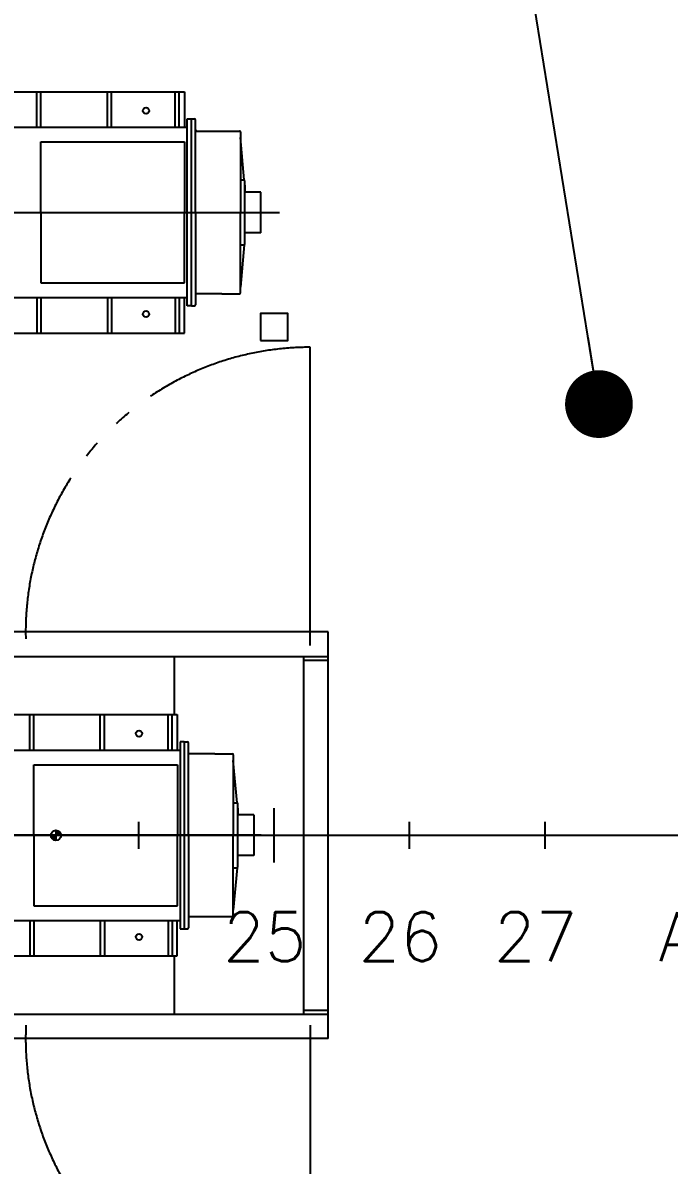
# Model space of a CAD drawing. Extents: x 1551 to 113148, y -1700 to 77018.
# Drawn here: x 19907 to 22293, y 10872 to 15085 of the extents above; entities that cross this region are included whole.
import ezdxf

# ---------------------------------------------------------------- set-up
doc = ezdxf.new("R2010")
doc.units = 0
doc.header["$LTSCALE"] = 500
doc.header["$MEASUREMENT"] = 0
for name, pattern in [('CENTER', [3, 2.5, -0.25, 0, -0.25]), ('PHANTOM', [2.1, 1.25, -0.2, 0.125, -0.2, 0.125, -0.2]), ('SNT-025', [0.74, 0.4, -0.17, 0, -0.17])]:
    doc.linetypes.add(name, pattern=pattern)
doc.layers.get('0').update_dxf_attribs({"linetype": 'CONTINUOUS'})
for name, color, linetype in [('GENERATORSETT', 7, 'CONTINUOUS'), ('M1CO1', 1, 'CONTINUOUS'), ('S0CO1', 7, 'CONTINUOUS'), ('S0CO3', 7, 'CONTINUOUS'), ('S0TX2', 7, 'CONTINUOUS'), ('S0TX3', 3, 'CONTINUOUS'), ('SAFECO1', 1, 'CONTINUOUS')]:
    doc.layers.add(name, color=color, linetype=linetype)
doc.styles.add('18', font='romans', dxfattribs={"height": 180})
doc.styles.add('ROMANS', font='romans', dxfattribs={"height": 100})
doc.dimstyles.get("Standard").update_dxf_attribs({"dimtxt": 2, "dimasz": 2.5, "dimexe": 1, "dimexo": 1, "dimgap": 1, "dimtad": 1, "dimdsep": 46, "dimtxsty": 'ROMANS', "dimcen": 0, "dimclrd": 1, "dimclre": 1, "dimclrt": 2, "dimadec": 0, "dimazin": 0, "dimtfac": 1, "dimtmove": 2, "dimatfit": 3, "dimfxl": 1, "dimtvp": 100, "dimtolj": 1, "dimarcsym": 0})

# ---------------------------------------------------------------- blocks, each defined once
blk = doc.blocks.new('A$C64097268')
for p, q in [((12500, -100), (12500, 100)), ((12000, -50), (12000, 50)), ((13000, -50), (13000, 50)), ((13500, -50), (13500, 50)), ((-2758.9, 0), (35128.7, 0))]:
    blk.add_line(p, q)
at = {"layer": 'S0TX2', "style": '18'}
for s, p in [('25', (12310.9, -464.2)), ('26', (12810.9, -464.2)), ('27', (13310.9, -464.2))]:
    blk.add_text(s, height=180, dxfattribs=at).set_placement(p)
at = {"layer": 'S0TX3', "style": '18'}
blk.add_text('A', height=180, dxfattribs=at).set_placement((13919.2, -464.2))
blk = doc.blocks.new('GENERATOR-BORDE')
for p, q in [((-1085.3, 445), (-282.7, 445)), ((-827, 314), (-827, 445)), ((-812, 314), (-812, 445)), ((-567, 314), (-567, 445)), ((-552, 314), (-552, 445)), ((-317, 314), (-317, 445)), ((-302, 314), (-302, 445)), ((-282.7, 445), (-282.7, 314)), ((-272, -345), (-272, 345)), ((-272, 345), (-257, 345)), ((-257, -345), (-257, 345)), ((-257, 344.5), (-245, 344.5)), ((-242, 310), (-242, 341.5)), ((-1092, 314), (-272, 314)), ((-242, 242.3), (-242, 310)), ((-237.5, 300), (-79, 300)), ((-76, 297), (-76, 292.5)), ((-812, 0), (-812, 260)), ((-812, 260), (-282, 260)), ((-282, 260), (-282, 0)), ((-76, 292.5), (-76, 0)), ((-62, 120), (-76, 275.7)), ((-242, 0), (-242, 242.3)), ((-76, 120), (-62, 120)), ((-60, 50), (-60, 118)), ((-59, 100), (-59, 75)), ((0, 75), (-60, 75)), ((-60, -12.7), (-60, 50)), ((0, -55.7), (0, 75)), ((0, -16.8), (0, 75)), ((-812, 0), (-812, -260)), ((-282, -260), (-282, 0)), ((-242, 0), (-242, -310)), ((-76, -297), (-76, 0)), ((-60, -59.8), (-60, -12.7)), ((-60, -118), (-60, -59.8)), ((0, -75), (-60, -75)), ((-59, -100), (-59, -75)), ((0, -75), (0, -55.7)), ((-76, -120), (-62, -120)), ((-62, -120), (-76, -275.7)), ((-59, -100), (-60, -100)), ((-812, -260), (-282, -260)), ((-1092, -314), (-272, -314)), ((-827, -314), (-827, -445)), ((-812, -314), (-812, -445)), ((-567, -314), (-567, -445)), ((-552, -314), (-552, -445)), ((-317, -314), (-317, -445)), ((-302, -314), (-302, -445)), ((-282.7, -445), (-282.7, -314)), ((-242, -310), (-242, -341.5)), ((-144.5, -300), (-239, -300)), ((-144.5, -300), (-79, -300)), ((-257, -345), (-272, -345)), ((-257, -344.5), (-245, -344.5)), ((-1085.3, -445), (-282.7, -445))]:
    blk.add_line(p, q)
at = {"linetype": 'CENTER'}
blk.add_line((-2671.2, 0), (68.9, 0), dxfattribs=at)
for centre in [(-424, 375), (-424, -375)]:
    blk.add_circle(centre, 11.5)
for centre, radius, start, end in [((-245, 341.5), 3, 0, 90), ((-237, 305), 5, 180, 270), ((-79, 297), 3, 0, 90), ((-62, 118), 2, 0, 90), ((-62, -118), 2, 270, 0), ((-239, -303), 3, 90, 180), ((-79, -297), 3, 270, 0), ((-245, -341.5), 3, 270, 0)]:
    blk.add_arc(centre, radius, start, end)
blk = doc.blocks.new('GENERATOR-CENTER')
for p, q in [((207.5, 700), (207.5, 1800)), ((274.4, 750), (-3075.6, 750)), ((274.4, -750), (274.4, 750)), ((-3075.6, 660), (274.4, 660)), ((-294.6, 660), (-294.6, 445)), ((184.4, -660), (184.4, 660)), ((274.4, 645), (184.4, 645)), ((-1085.3, 445), (-282.7, 445)), ((-827, 314), (-827, 445)), ((-812, 314), (-812, 445)), ((-567, 314), (-567, 445)), ((-552, 314), (-552, 445)), ((-317, 314), (-317, 445)), ((-302, 314), (-302, 445)), ((-282.7, 445), (-282.7, 314)), ((-272, 345), (-272, -345)), ((-257, 345), (-272, 345)), ((-257, 345), (-257, -345)), ((-257, 344.5), (-245, 344.5)), ((-242, 310), (-242, 341.5)), ((-1092, 314), (-272, 314)), ((-242, 0), (-242, 310)), ((-144.5, 300), (-239, 300)), ((-144.5, 300), (-79, 300)), ((-76, 297), (-76, 0)), ((-812, 0), (-812, 260)), ((-812, 260), (-282, 260)), ((-282, 260), (-282, 0)), ((-62, 120), (-76, 275.7)), ((-76, 120), (-62, 120)), ((-60, 118), (-60, 59.8)), ((-59, 100), (-60, 100)), ((-59, 100), (-59, 75)), ((0, 75), (-60, 75)), ((-60, 59.8), (-60, 12.7)), ((0, 75), (0, 55.7)), ((0, 55.7), (0, -75)), ((-730.6, 17.3), (-730.6, -18.1)), ((-713.8, 0.5), (-729.7, 16.4)), ((-729.7, 14.6), (-715.6, 0.5)), ((-717.4, 0.5), (-729.7, 12.9)), ((-729.7, 11.1), (-719.1, 0.5)), ((-720.9, 0.5), (-729.7, 9.3)), ((-729.7, 7.6), (-722.7, 0.5)), ((-724.4, 0.5), (-729.7, 5.8)), ((-729.7, 4), (-726.2, 0.5)), ((-728, 0.5), (-729.7, 2.3)), ((-729.7, 0.5), (-729.7, 0.5)), ((-728.9, 17.3), (-712.9, 1.4)), ((-712.9, 3.1), (-727.1, 17.3)), ((-724.4, 16.4), (-713.8, 5.8)), ((-715.6, 9.3), (-720.9, 14.6)), ((-60, 12.7), (-60, -50)), ((0, 16.7), (0, -75)), ((-812, 0), (-812, -260)), ((-712.9, -0.4), (-748.3, -0.4)), ((-748.3, -2.2), (-732.4, -18.1)), ((-734.2, -18.1), (-748.3, -3.9)), ((-731.5, -17.2), (-747.4, -1.3)), ((-747.4, -6.6), (-736.8, -17.2)), ((-745.7, -1.3), (-731.5, -15.4)), ((-740.3, -15.4), (-745.7, -10.1)), ((-731.5, -13.7), (-743.9, -1.3)), ((-742.1, -1.3), (-731.5, -11.9)), ((-731.5, -10.1), (-740.3, -1.3)), ((-738.6, -1.3), (-731.5, -8.3)), ((-731.5, -6.6), (-736.8, -1.3)), ((-735, -1.3), (-731.5, -4.8)), ((-731.5, -3), (-733.3, -1.3)), ((-731.5, -1.3), (-731.5, -1.3)), ((-282, -260), (-282, 0)), ((-242, 0), (-242, -242.3)), ((-76, -292.5), (-76, 0)), ((-60, -50), (-60, -118)), ((0, -75), (-60, -75)), ((-59, -100), (-59, -75)), ((-76, -120), (-62, -120)), ((-62, -120), (-76, -275.7)), ((-242, -242.3), (-242, -310)), ((-812, -260), (-282, -260)), ((-76, -297), (-76, -292.5)), ((-1092, -314), (-272, -314)), ((-827, -314), (-827, -445)), ((-812, -314), (-812, -445)), ((-567, -314), (-567, -445)), ((-552, -314), (-552, -445)), ((-317, -314), (-317, -445)), ((-302, -314), (-302, -445)), ((-282.7, -445), (-282.7, -314)), ((-242, -310), (-242, -341.5)), ((-237.5, -300), (-79, -300)), ((-272, -345), (-257, -345)), ((-257, -344.5), (-245, -344.5)), ((-1085.3, -445), (-282.7, -445)), ((-294.6, -445), (-294.6, -660)), ((-3075.6, -660), (274.4, -660)), ((184.4, -645), (274.4, -645)), ((207.5, -700), (207.5, -1800)), ((274.4, -750), (-3075.6, -750))]:
    blk.add_line(p, q)
at = {"linetype": 'CENTER'}
blk.add_line((26.5, 0), (-1337.6, 0), dxfattribs=at)
for centre, radius in [((-424, 375), 11.5), ((-730.6, -0.4), 18.8), ((-424, -375), 11.5)]:
    blk.add_circle(centre, radius)
at = {"linetype": 'PHANTOM'}
for centre, start, end in [((207.5, 750), 90, 182.7294), ((207.5, -750), 177.2706, 270)]:
    blk.add_arc(centre, 1050, start, end, dxfattribs=at)
for centre, radius, start, end in [((-245, 341.5), 3, 0, 90), ((-239, 303), 3, 180, 270), ((-79, 297), 3, 0, 90), ((-62, 118), 2, 0, 90), ((-62, -118), 2, 270, 0), ((-237, -305), 5, 90, 180), ((-79, -297), 3, 270, 0), ((-245, -341.5), 3, 270, 0)]:
    blk.add_arc(centre, radius, start, end)
blk = doc.blocks.new('DOT')
at = {"layer": 'SAFECO1', "color": 0, "linetype": 'ByBlock'}
blk.add_line((-0.5, 0), (-1, 0), dxfattribs=at)
at = {"layer": 'SAFECO1', "color": 0, "linetype": 'ByBlock', "const_width": 0.5}
blk.add_lwpolyline([(-0.25, 0, 1), (0.25, 0, 1)], format="xyb", close=True, dxfattribs=at)

msp = doc.modelspace()

# ---------------------------------------------------------------- linework, layer by layer
at = {"layer": 'S0CO3'}
msp.add_lwpolyline([(20785.105, 13913.276), (20885.105, 13913.276), (20885.105, 14013.276), (20785.105, 14013.276)], close=True, dxfattribs=at)

# ---------------------------------------------------------------- block references
at = {"layer": 'GENERATORSETT', "linetype": 'SNT-025'}
for name, p in [('GENERATOR-BORDE', (20786.37, 14385.881)), ('GENERATOR-CENTER', (20760.293, 12088.276))]:
    msp.add_blockref(name, p, dxfattribs=at)
at = {"layer": 'S0CO1', "linetype": 'CENTER'}
msp.add_blockref('A$C64097268', (8335.105, 12088.276), dxfattribs=at)

# ---------------------------------------------------------------- leaders
at = {"layer": 'M1CO1', "linetype": 'Continuous'}
msp.add_leader([(22033.833, 13678.729), (21431.076, 17390.396)], dimstyle='Standard', override={"dimasz": 250, "dimgap": 100, "dimtad": 0, "dimldrblk": 'DOT'}, dxfattribs=at)

doc.saveas('drawing.dxf')
